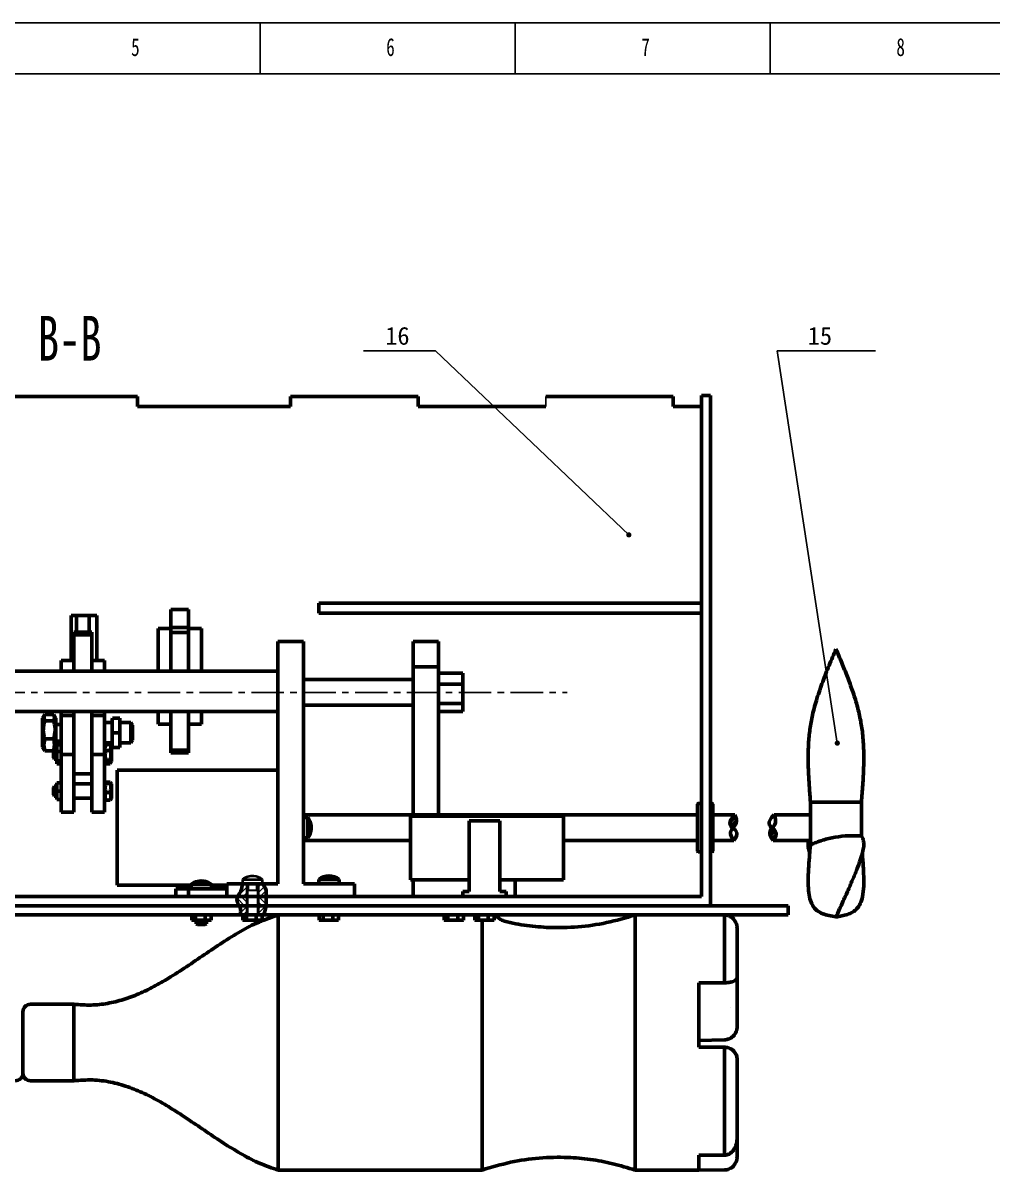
# Model space of a CAD drawing. Header units: millimetres. Extents: x 0 to 4205, y 0 to 2970.
# Drawn here: x 1158 to 2107, y 1846 to 2970 of the extents above; entities that cross this region are included whole.
import ezdxf

# ---------------------------------------------------------------- set-up
doc = ezdxf.new("R2010")
doc.units = ezdxf.units.MM
doc.header["$LTSCALE"] = 5
doc.linetypes.add('CENTER', pattern=[10.16, 6.35, -1.27, 1.27, -1.27])
doc.layers.add('10', color=7, linetype='Continuous')
doc.layers.add('5', color=7, linetype='Continuous')
doc.layers.add('标注层', color=4, linetype='Continuous', lineweight=25)
doc.layers.add('粗实线', color=7, linetype='Continuous', lineweight=50)
doc.styles.add('SLDTEXTSTYLE4', font='TXT', dxfattribs={"width": 0.7})
doc.dimstyles.new('ISO-25', dxfattribs={"dimtxt": 2.5, "dimasz": 2.5, "dimexe": 1.25, "dimexo": 0.625, "dimtad": 1, "dimtxsty": 'Standard', "dimcen": 2.5, "dimadec": 0, "dimazin": 0, "dimtfac": 1, "dimtmove": 0, "dimatfit": 3, "dimfxl": 1, "dimarcsym": 0})
pattern_1 = [(45, (-5540.9343, 154.6283), (-2.9185832, 2.9185832), [])]

msp = doc.modelspace()

# ---------------------------------------------------------------- hatches: boundary and pattern name
at = {"layer": '5', "lineweight": 50}
h = msp.add_hatch(dxfattribs=at)
h.set_pattern_fill('ANSI31', color=256, scale=1.3)
h.set_pattern_definition(pattern_1)
edge = h.paths.add_edge_path()
edge.add_spline(control_points=[(1853.248, 2181.25), (1853.304, 2181.318), (1855.707, 2184.196), (1858.619, 2186.996), (1855.259, 2194.089)], knot_values=[0, 0, 0, 0, 0.02410029, 1.02410029, 1.02410029, 1.02410029, 1.02410029], degree=3, periodic=0)
edge.add_spline(control_points=[(1855.259, 2194.089), (1847.883, 2186.602), (1850.303, 2183.82), (1853.248, 2181.25)], knot_values=[0, 0, 0, 0, 0.96738512, 0.96738512, 0.96738512, 0.96738512], degree=3, periodic=0)
h = msp.add_hatch(dxfattribs=at)
h.set_pattern_fill('ANSI31', color=256, scale=1.3)
h.set_pattern_definition(pattern_1)
edge = h.paths.add_edge_path()
edge.add_spline(control_points=[(1892.661, 2169.089), (1898.348, 2175.76), (1894.945, 2178.427), (1891.783, 2181.163), (1891.684, 2181.25)], knot_values=[0.96738512, 0.96738512, 0.96738512, 0.96738512, 1.96738512, 2, 2, 2, 2], degree=3, periodic=0)
edge.add_spline(control_points=[(1891.684, 2181.25), (1889.409, 2178.503), (1887.743, 2175.6), (1892.661, 2169.089)], knot_values=[1.02410029, 1.02410029, 1.02410029, 1.02410029, 2, 2, 2, 2], degree=3, periodic=0)
at = {"layer": '5'}
h = msp.add_hatch(dxfattribs=at)
h.set_pattern_fill('ANSI31', color=256, scale=1.25)
edge = h.paths.add_edge_path()
edge.add_line((1376.542, 2126.589), (1372.641, 2126.589))
edge.add_spline(control_points=[(1372.641, 2126.589), (1372.332, 2124.121), (1371.789, 2119.789), (1368.924, 2115.797), (1368.089, 2114.089)], knot_values=[0, 0, 0, 0, 7.48451483, 13.13809617, 13.13809617, 13.13809617, 13.13809617], degree=3, periodic=0)
edge.add_line((1368.089, 2114.089), (1376.542, 2114.089))
edge.add_line((1376.542, 2114.089), (1376.542, 2126.589))
edge = h.paths.add_edge_path()
edge.add_spline(control_points=[(1395.774, 2114.089), (1395.778, 2114.193), (1395.861, 2116.365), (1396.618, 2121.042), (1393.712, 2124.645), (1392.144, 2126.589)], knot_values=[0, 0, 0, 0, 0.30437567, 6.38057162, 13.49638961, 13.49638961, 13.49638961, 13.49638961], degree=3, periodic=0)
edge.add_line((1392.144, 2126.589), (1388.243, 2126.589))
edge.add_line((1388.243, 2126.589), (1388.243, 2114.089))
edge.add_line((1388.243, 2114.089), (1395.774, 2114.089))
h = msp.add_hatch(dxfattribs=at)
h.set_pattern_fill('ANSI31', color=256, scale=1.25, angle=90)
edge = h.paths.add_edge_path()
edge.add_line((1376.542, 2114.089), (1368.089, 2114.089))
edge.add_spline(control_points=[(1368.089, 2114.089), (1367.541, 2112.968), (1366.547, 2110.02), (1368.375, 2106.996), (1369.387, 2105.089)], knot_values=[13.13809617, 13.13809617, 13.13809617, 13.13809617, 16.84997885, 22.92756448, 22.92756448, 22.92756448, 22.92756448], degree=3, periodic=0)
edge.add_line((1369.387, 2105.089), (1376.542, 2105.089))
edge.add_line((1376.542, 2105.089), (1376.542, 2114.089))
edge = h.paths.add_edge_path()
edge.add_spline(control_points=[(1395.732, 2105.089), (1395.752, 2105.267), (1396.054, 2108.212), (1395.68, 2111.207), (1395.774, 2114.089)], knot_values=[13.49638961, 13.49638961, 13.49638961, 13.49638961, 14.04227811, 22.51406707, 22.51406707, 22.51406707, 22.51406707], degree=3, periodic=0)
edge.add_line((1395.774, 2114.089), (1388.243, 2114.089))
edge.add_line((1388.243, 2114.089), (1388.243, 2105.089))
edge.add_line((1388.243, 2105.089), (1395.732, 2105.089))
h = msp.add_hatch(dxfattribs=at)
h.set_pattern_fill('ANSI31', color=256)
edge = h.paths.add_edge_path()
edge.add_line((1376.542, 2105.089), (1369.387, 2105.089))
edge.add_spline(control_points=[(1369.387, 2105.089), (1370.188, 2103.579), (1371.597, 2100.608), (1370.444, 2097.566), (1369.883, 2096.089)], knot_values=[22.92756448, 22.92756448, 22.92756448, 22.92756448, 27.73937193, 32.2838283, 32.2838283, 32.2838283, 32.2838283], degree=3, periodic=0)
edge.add_line((1369.883, 2096.089), (1376.542, 2096.089))
edge.add_line((1376.542, 2096.089), (1376.542, 2105.089))
edge = h.paths.add_edge_path()
edge.add_spline(control_points=[(1393.318, 2096.089), (1394.349, 2099.072), (1395.38, 2102.055), (1395.732, 2105.089)], knot_values=[22.51406707, 22.51406707, 22.51406707, 22.51406707, 31.81726368, 31.81726368, 31.81726368, 31.81726368], degree=3, periodic=0)
edge.add_line((1395.732, 2105.089), (1388.243, 2105.089))
edge.add_line((1388.243, 2105.089), (1388.243, 2096.089))
edge.add_line((1388.243, 2096.089), (1393.318, 2096.089))

# ---------------------------------------------------------------- linework, layer by layer
at = {"lineweight": 50}
for p, q in [((1269.893, 2604.089), (1144.893, 2604.089)), ((1269.893, 2604.089), (1269.893, 2594.089)), ((1419.893, 2594.089), (1419.893, 2604.089)), ((1544.893, 2604.089), (1419.893, 2604.089)), ((1544.893, 2604.089), (1544.893, 2594.089)), ((1794.893, 2604.089), (1669.893, 2604.089)), ((1794.893, 2604.089), (1794.893, 2594.089)), ((1831.393, 2605.089), (1822.393, 2605.089)), ((1822.393, 2114.089), (1822.393, 2605.089)), ((1831.393, 2105.089), (1831.393, 2605.089)), ((1269.893, 2594.089), (1419.893, 2594.089)), ((1544.893, 2594.089), (1669.893, 2594.089)), ((1794.893, 2594.089), (1822.393, 2594.089)), ((1302.393, 2395.26), (1319.893, 2395.26)), ((1302.393, 2377.561), (1302.393, 2395.26)), ((1319.893, 2377.561), (1319.893, 2395.26)), ((1447.393, 2401.589), (1822.393, 2401.589)), ((1447.393, 2401.589), (1447.393, 2392.589)), ((1822.393, 2392.589), (1822.393, 2401.589)), ((1229.893, 2389.496), (1204.893, 2389.496)), ((1204.893, 2389.496), (1204.893, 2345.339)), ((1209.893, 2373.096), (1209.893, 2389.496)), ((1222.393, 2373.096), (1222.393, 2389.496)), ((1229.893, 2345.339), (1229.893, 2389.496)), ((1447.393, 2391.589), (1447.393, 2392.589)), ((1447.393, 2391.589), (1822.393, 2391.589)), ((1224.893, 2373.096), (1207.393, 2373.096)), ((1207.393, 2372.762), (1207.393, 2373.096)), ((1207.393, 2370.631), (1207.393, 2372.762)), ((1224.893, 2373.096), (1224.893, 2372.762)), ((1224.893, 2370.631), (1224.893, 2372.762)), ((1302.393, 2376.739), (1289.893, 2376.739)), ((1289.893, 2336.587), (1289.893, 2376.739)), ((1319.893, 2377.561), (1302.393, 2377.561)), ((1302.393, 2377.561), (1302.393, 2376.739)), ((1302.393, 2336.587), (1302.393, 2376.739)), ((1319.893, 2372.729), (1302.393, 2372.729)), ((1319.893, 2377.561), (1319.893, 2376.739)), ((1332.393, 2376.739), (1319.893, 2376.739)), ((1319.893, 2336.587), (1319.893, 2376.739)), ((1332.393, 2336.587), (1332.393, 2376.739)), ((1224.893, 2370.631), (1207.393, 2370.631)), ((1207.393, 2335.039), (1207.393, 2370.631)), ((1224.893, 2335.039), (1224.893, 2370.631)), ((1302.393, 2335.039), (1302.393, 2371.025)), ((1319.893, 2335.039), (1319.893, 2371.025)), ((1407.393, 2339.088), (1407.393, 2364.089)), ((1432.393, 2364.089), (1407.393, 2364.089)), ((1432.393, 2126.589), (1432.393, 2364.089)), ((1539.893, 2364.089), (1564.893, 2364.089)), ((1539.893, 2339.089), (1539.893, 2364.089)), ((1564.893, 2364.089), (1564.893, 2339.089)), ((1207.393, 2345.339), (1194.893, 2345.339)), ((1207.393, 2345.338), (1194.893, 2345.338)), ((1194.893, 2336.587), (1194.893, 2345.338)), ((1207.393, 2336.587), (1207.393, 2345.338)), ((1237.393, 2345.339), (1224.893, 2345.339)), ((1237.393, 2345.338), (1224.893, 2345.338)), ((1224.893, 2336.587), (1224.893, 2345.338)), ((1237.393, 2336.587), (1237.393, 2345.338)), ((1407.393, 2339.088), (1407.393, 2301.589)), ((1564.893, 2339.089), (1539.893, 2339.089)), ((1539.893, 2339.089), (1539.893, 2194.089)), ((1564.893, 2339.089), (1564.893, 2194.089)), ((1224.893, 2335.039), (1037.393, 2335.039)), ((1194.893, 2336.587), (1194.893, 2335.039)), ((1319.893, 2335.039), (1224.893, 2335.039)), ((1237.393, 2336.587), (1237.393, 2335.039)), ((1289.893, 2336.587), (1289.893, 2335.039)), ((1407.393, 2335.039), (1319.893, 2335.039)), ((1332.393, 2336.587), (1332.393, 2335.039)), ((1539.893, 2326.589), (1432.393, 2326.589)), ((1588.643, 2332.769), (1564.893, 2332.769)), ((1588.643, 2332.769), (1588.643, 2322.022)), ((1588.643, 2322.022), (1564.893, 2322.022)), ((1588.643, 2322.022), (1588.643, 2303.343)), ((1407.393, 2295.358), (778.693, 2295.358)), ((1194.893, 2295.358), (1194.893, 2291.591)), ((1207.393, 2295.358), (1207.393, 2295.249)), ((1224.893, 2295.249), (1207.393, 2295.249)), ((1207.393, 2258.031), (1207.393, 2295.249)), ((1224.893, 2295.358), (1224.893, 2295.249)), ((1224.893, 2258.031), (1224.893, 2295.249)), ((1237.393, 2295.358), (1237.393, 2291.591)), ((1289.893, 2295.358), (1289.893, 2291.591)), ((1319.893, 2295.358), (1302.393, 2295.358)), ((1302.393, 2257.645), (1302.393, 2295.358)), ((1319.893, 2257.645), (1319.893, 2295.358)), ((1332.393, 2295.358), (1332.393, 2291.591)), ((1407.393, 2301.589), (1407.393, 2289.091)), ((1432.393, 2301.589), (1539.893, 2301.589)), ((1588.643, 2303.343), (1564.893, 2303.343)), ((1588.643, 2295.41), (1564.893, 2295.41)), ((1588.643, 2303.343), (1588.643, 2295.41)), ((1178.89, 2292.404), (1176.643, 2288.803)), ((1176.643, 2260.303), (1176.643, 2288.803)), ((1187.645, 2292.404), (1178.89, 2292.404)), ((1187.645, 2286.287), (1178.89, 2286.287)), ((1189.893, 2288.803), (1187.645, 2292.404)), ((1189.893, 2288.803), (1189.893, 2269.749)), ((1194.893, 2282.749), (1190.893, 2282.749)), ((1194.893, 2291.591), (1207.393, 2291.591)), ((1194.893, 2253.198), (1194.893, 2291.591)), ((1207.393, 2253.198), (1207.393, 2291.591)), ((1224.893, 2291.591), (1237.393, 2291.591)), ((1224.893, 2253.198), (1224.893, 2291.591)), ((1237.393, 2253.198), (1237.393, 2291.591)), ((1244.893, 2284.553), (1237.393, 2284.553)), ((1244.893, 2277.924), (1244.893, 2285.526)), ((1245.311, 2288.897), (1252.393, 2288.897)), ((1252.393, 2274.553), (1252.393, 2288.897)), ((1263.33, 2284.553), (1252.393, 2284.553)), ((1264.893, 2281.847), (1263.33, 2284.553)), ((1263.33, 2284.553), (1263.33, 2264.553)), ((1264.893, 2281.847), (1264.893, 2267.259)), ((1289.893, 2282.84), (1289.893, 2291.591)), ((1289.893, 2282.84), (1302.393, 2282.84)), ((1289.893, 2282.839), (1302.393, 2282.839)), ((1302.393, 2282.84), (1302.393, 2291.591)), ((1319.893, 2282.84), (1319.893, 2291.591)), ((1319.893, 2282.84), (1332.393, 2282.84)), ((1319.893, 2282.839), (1332.393, 2282.839)), ((1332.393, 2282.84), (1332.393, 2291.591)), ((1407.393, 2126.589), (1407.393, 2289.091)), ((1244.893, 2271.182), (1244.893, 2277.924)), ((1245.311, 2274.553), (1244.893, 2277.924)), ((1244.893, 2263.58), (1244.893, 2271.182)), ((1245.311, 2274.553), (1252.393, 2274.553)), ((1252.393, 2260.21), (1252.393, 2274.553)), ((1176.643, 2260.303), (1178.89, 2256.702)), ((1187.645, 2268.436), (1178.89, 2268.436)), ((1188.886, 2258.56), (1189.893, 2260.303)), ((1189.893, 2269.749), (1189.893, 2260.303)), ((1190.864, 2262.871), (1190.643, 2262.304)), ((1190.643, 2261.499), (1190.643, 2262.304)), ((1190.643, 2257.655), (1190.643, 2261.499)), ((1190.864, 2262.871), (1194.893, 2262.871)), ((1190.893, 2266.357), (1194.893, 2266.357)), ((1237.393, 2264.553), (1244.893, 2264.553)), ((1238.812, 2263.035), (1237.393, 2260.685)), ((1238.812, 2263.035), (1242.973, 2263.035)), ((1244.393, 2260.685), (1242.973, 2263.035)), ((1244.393, 2260.685), (1244.393, 2256.154)), ((1245.311, 2260.21), (1244.893, 2263.58)), ((1245.311, 2260.21), (1252.393, 2260.21)), ((1252.393, 2264.553), (1263.33, 2264.553)), ((1263.33, 2264.553), (1264.893, 2267.259)), ((1187.393, 2256.702), (1178.89, 2256.702)), ((1188.268, 2258.56), (1187.393, 2257.044)), ((1187.393, 2250.075), (1187.393, 2257.044)), ((1187.393, 2250.075), (1188.268, 2248.56)), ((1190.643, 2258.56), (1188.268, 2258.56)), ((1188.268, 2248.56), (1188.268, 2258.56)), ((1188.268, 2248.56), (1190.643, 2248.56)), ((1190.864, 2256.283), (1190.643, 2257.655)), ((1190.643, 2254.344), (1190.643, 2257.655)), ((1190.643, 2248.911), (1190.643, 2254.344)), ((1190.864, 2246.972), (1190.643, 2248.911)), ((1190.643, 2246.405), (1190.643, 2248.911)), ((1190.864, 2256.283), (1194.893, 2256.283)), ((1194.893, 2253.198), (1207.393, 2253.198)), ((1194.893, 2196.707), (1194.893, 2253.198)), ((1207.393, 2251.598), (1207.393, 2253.198)), ((1207.393, 2234.159), (1207.393, 2251.598)), ((1224.893, 2253.198), (1237.393, 2253.198)), ((1224.893, 2251.598), (1224.893, 2253.198)), ((1224.893, 2234.159), (1224.893, 2251.598)), ((1237.393, 2196.707), (1237.393, 2253.198)), ((1238.812, 2257.05), (1242.973, 2257.05)), ((1244.393, 2256.154), (1244.393, 2246.435)), ((1302.393, 2257.645), (1319.893, 2257.645)), ((1302.393, 2255.064), (1302.393, 2257.645)), ((1302.393, 2255.064), (1319.893, 2255.064)), ((1302.393, 2255.001), (1302.393, 2255.064)), ((1302.393, 2255.001), (1319.893, 2255.001)), ((1319.893, 2255.064), (1319.893, 2257.645)), ((1319.893, 2255.064), (1319.893, 2255.001)), ((1190.643, 2244.816), (1190.643, 2246.405)), ((1190.864, 2244.249), (1190.643, 2244.816)), ((1190.864, 2246.972), (1194.893, 2246.972)), ((1190.864, 2244.249), (1194.893, 2244.249)), ((1237.393, 2246.435), (1238.812, 2244.085)), ((1238.812, 2247.575), (1242.973, 2247.575)), ((1238.812, 2244.085), (1242.973, 2244.085)), ((1242.973, 2244.085), (1244.393, 2246.435)), ((1407.393, 2237.839), (1249.893, 2237.839)), ((1249.893, 2237.839), (1249.893, 2125.339)), ((1190.864, 2225.641), (1194.893, 2225.641)), ((1190.864, 2225.64), (1194.893, 2225.64)), ((1224.893, 2234.159), (1207.393, 2234.159)), ((1207.393, 2234.159), (1207.393, 2227.974)), ((1207.393, 2225.225), (1207.393, 2227.974)), ((1224.893, 2234.159), (1224.893, 2227.974)), ((1224.893, 2225.225), (1224.893, 2227.974)), ((1238.812, 2226.201), (1237.393, 2224.473)), ((1238.812, 2226.201), (1242.973, 2226.201)), ((1244.393, 2224.473), (1242.973, 2226.201)), ((1188.268, 2222.348), (1187.393, 2220.833)), ((1187.393, 2215.228), (1187.393, 2220.833)), ((1187.393, 2213.864), (1187.393, 2215.228)), ((1190.643, 2222.348), (1188.268, 2222.348)), ((1188.268, 2214.305), (1188.268, 2222.348)), ((1188.268, 2212.348), (1188.268, 2214.305)), ((1190.643, 2219.074), (1190.643, 2223.913)), ((1190.864, 2217.347), (1190.643, 2219.074)), ((1190.643, 2215.62), (1190.643, 2219.074)), ((1190.643, 2210.782), (1190.643, 2215.62)), ((1190.864, 2217.347), (1194.893, 2217.347)), ((1207.393, 2224.361), (1207.393, 2225.225)), ((1207.393, 2224.361), (1224.893, 2224.361)), ((1207.393, 2224.361), (1207.393, 2220.974)), ((1207.393, 2220.974), (1207.393, 2218.697)), ((1207.393, 2196.707), (1207.393, 2218.697)), ((1224.893, 2224.361), (1224.893, 2225.225)), ((1224.893, 2224.361), (1224.893, 2220.974)), ((1224.893, 2220.974), (1224.893, 2218.697)), ((1224.893, 2196.707), (1224.893, 2218.697)), ((1238.812, 2224.953), (1242.973, 2224.953)), ((1238.812, 2216.1), (1242.973, 2216.1)), ((1244.393, 2224.473), (1244.393, 2223.002)), ((1244.393, 2223.002), (1244.393, 2210.223)), ((1187.393, 2213.864), (1188.268, 2212.348)), ((1188.268, 2212.348), (1190.643, 2212.348)), ((1190.864, 2209.055), (1190.643, 2210.782)), ((1190.864, 2209.055), (1194.893, 2209.055)), ((1207.393, 2210.471), (1224.893, 2210.471)), ((1237.393, 2210.223), (1238.812, 2208.495)), ((1238.812, 2208.495), (1242.973, 2208.495)), ((1242.973, 2208.495), (1244.393, 2210.223)), ((1818.593, 2204.589), (1818.593, 2158.589)), ((1822.393, 2205.339), (1819.343, 2205.339)), ((1832.843, 2205.339), (1831.393, 2205.339)), ((1833.593, 2204.589), (1833.593, 2158.589)), ((1979.356, 2206.589), (1929.356, 2206.589)), ((1929.356, 2206.589), (1929.356, 2164.56)), ((1194.893, 2196.707), (1207.393, 2196.707)), ((1224.893, 2196.707), (1237.393, 2196.707)), ((1437.393, 2194.089), (1432.393, 2194.089)), ((1818.593, 2194.089), (1437.393, 2194.089)), ((1437.393, 2194.068), (1437.393, 2194.089)), ((1687.393, 2192.839), (1537.393, 2192.839)), ((1537.393, 2192.839), (1537.393, 2130.339)), ((1687.393, 2192.839), (1687.393, 2130.339)), ((1855.259, 2194.089), (1833.593, 2194.089)), ((1929.356, 2194.089), (1893.695, 2194.089)), ((1436.701, 2191.589), (1432.393, 2191.589)), ((1436.701, 2191.589), (1436.701, 2174.349)), ((1594.893, 2188.402), (1624.893, 2188.402)), ((1594.893, 2161.589), (1594.893, 2188.402)), ((1624.893, 2161.589), (1624.893, 2188.402)), ((1432.393, 2171.589), (1436.701, 2171.589)), ((1436.701, 2174.349), (1436.701, 2171.589)), ((1432.393, 2169.089), (1437.393, 2169.089)), ((1437.393, 2169.089), (1537.393, 2169.089)), ((1594.893, 2161.589), (1594.893, 2119.089)), ((1624.893, 2161.589), (1624.893, 2119.089)), ((1687.393, 2169.089), (1818.593, 2169.089)), ((1833.593, 2169.089), (1854.225, 2169.089)), ((1892.661, 2169.089), (1929.356, 2169.089)), ((1819.343, 2157.839), (1822.393, 2157.839)), ((1831.393, 2157.839), (1832.843, 2157.839)), ((1249.893, 2125.339), (1322.393, 2125.339)), ((1322.393, 2125.898), (1322.393, 2121.589)), ((1322.393, 2125.898), (1342.393, 2125.898)), ((1342.393, 2121.589), (1342.393, 2125.898)), ((1342.393, 2125.339), (1357.393, 2125.339)), ((1407.393, 2126.589), (1357.393, 2126.589)), ((1357.393, 2114.089), (1357.393, 2126.589)), ((1482.393, 2126.589), (1432.393, 2126.589)), ((1447.393, 2130.898), (1447.393, 2126.589)), ((1447.393, 2130.898), (1466.397, 2130.898)), ((1466.397, 2130.898), (1467.393, 2130.898)), ((1467.393, 2126.589), (1467.393, 2130.898)), ((1482.393, 2126.589), (1482.393, 2114.089)), ((1537.393, 2130.339), (1594.893, 2130.339)), ((1539.893, 2130.339), (1539.893, 2114.089)), ((1624.893, 2130.339), (1687.393, 2130.339)), ((1639.893, 2130.339), (1639.893, 2114.089)), ((592.393, 2114.089), (1822.393, 2114.089)), ((1307.393, 2114.089), (1307.393, 2121.589)), ((1307.393, 2121.589), (1319.893, 2121.589)), ((1319.893, 2121.589), (1319.893, 2114.089)), ((1319.893, 2121.589), (1357.393, 2121.589)), ((1357.393, 2114.089), (1482.393, 2114.089)), ((1594.893, 2119.089), (1588.643, 2119.089)), ((1588.643, 2114.089), (1588.643, 2119.089)), ((1631.143, 2119.089), (1624.893, 2119.089)), ((1631.143, 2114.089), (1631.143, 2119.089)), ((1821.393, 2114.089), (1822.393, 2114.089)), ((407.503, 2105.089), (1907.503, 2105.089)), ((592.393, 2105.089), (1822.393, 2105.089)), ((1821.393, 2105.089), (1831.393, 2105.089)), ((1907.503, 2096.089), (1907.503, 2105.089)), ((407.503, 2096.089), (1907.503, 2096.089)), ((1322.894, 2095.868), (1323.44, 2096.025)), ((1322.894, 2091.06), (1322.894, 2095.868)), ((1325.825, 2090.839), (1323.665, 2090.839)), ((1326.597, 2091.06), (1325.825, 2090.839)), ((1325.825, 2090.839), (1328.575, 2090.839)), ((1326.597, 2091.06), (1326.597, 2096.089)), ((1328.575, 2090.839), (1326.597, 2091.06)), ((1327.393, 2090.839), (1327.393, 2087.455)), ((1334.117, 2090.839), (1328.575, 2090.839)), ((1336.095, 2091.06), (1334.117, 2090.839)), ((1334.117, 2090.839), (1337.302, 2090.839)), ((1336.095, 2091.06), (1336.095, 2096.089)), ((1337.302, 2090.839), (1336.095, 2091.06)), ((1340.684, 2090.839), (1337.302, 2090.839)), ((1337.393, 2087.455), (1337.393, 2090.839)), ((1340.684, 2090.839), (1341.14, 2090.839)), ((1341.891, 2091.06), (1341.891, 2095.868)), ((1372.894, 2095.868), (1373.44, 2096.025)), ((1372.894, 2091.06), (1372.894, 2095.868)), ((1375.825, 2090.839), (1373.665, 2090.839)), ((1376.597, 2091.06), (1375.825, 2090.839)), ((1375.825, 2090.839), (1378.575, 2090.839)), ((1376.597, 2091.06), (1376.597, 2096.089)), ((1378.575, 2090.839), (1376.597, 2091.06)), ((1384.117, 2090.839), (1378.575, 2090.839)), ((1386.095, 2091.06), (1384.117, 2090.839)), ((1384.117, 2090.839), (1387.302, 2090.839)), ((1386.095, 2091.06), (1386.095, 2096.089)), ((1387.302, 2090.839), (1386.095, 2091.06)), ((1390.684, 2090.839), (1387.302, 2090.839)), ((1391.891, 2091.06), (1390.684, 2090.839)), ((1391.891, 2095.868), (1391.393, 2096.011)), ((1391.891, 2091.06), (1391.891, 2095.868)), ((1407.503, 1998.925), (1407.503, 2096.089)), ((1447.894, 2095.868), (1448.44, 2096.025)), ((1447.894, 2091.06), (1447.894, 2095.868)), ((1450.825, 2090.839), (1448.665, 2090.839)), ((1451.597, 2091.06), (1450.825, 2090.839)), ((1450.825, 2090.839), (1453.575, 2090.839)), ((1451.597, 2091.06), (1451.597, 2096.089)), ((1453.575, 2090.839), (1451.597, 2091.06)), ((1459.117, 2090.839), (1453.575, 2090.839)), ((1461.095, 2091.06), (1459.117, 2090.839)), ((1459.117, 2090.839), (1462.302, 2090.839)), ((1461.095, 2091.06), (1461.095, 2096.089)), ((1462.302, 2090.839), (1461.095, 2091.06)), ((1465.684, 2090.839), (1462.302, 2090.839)), ((1466.891, 2091.06), (1465.684, 2090.839)), ((1466.891, 2095.868), (1466.393, 2096.011)), ((1466.891, 2091.06), (1466.891, 2095.868)), ((1570.394, 2095.868), (1570.94, 2096.025)), ((1570.394, 2091.06), (1570.394, 2095.868)), ((1573.325, 2090.839), (1571.165, 2090.839)), ((1574.097, 2091.06), (1573.325, 2090.839)), ((1573.325, 2090.839), (1576.075, 2090.839)), ((1574.097, 2091.06), (1574.097, 2096.089)), ((1576.075, 2090.839), (1574.097, 2091.06)), ((1581.617, 2090.839), (1576.075, 2090.839)), ((1583.595, 2091.06), (1581.617, 2090.839)), ((1581.617, 2090.839), (1584.802, 2090.839)), ((1583.595, 2091.06), (1583.595, 2096.089)), ((1584.802, 2090.839), (1583.595, 2091.06)), ((1588.184, 2090.839), (1584.802, 2090.839)), ((1589.391, 2091.06), (1588.184, 2090.839)), ((1588.184, 2090.839), (1588.64, 2090.839)), ((1588.643, 2090.839), (1588.934, 2090.917)), ((1589.391, 2095.868), (1588.893, 2096.011)), ((1589.391, 2091.06), (1589.391, 2095.868)), ((1600.394, 2095.868), (1600.94, 2096.025)), ((1600.394, 2091.06), (1600.394, 2095.868)), ((1603.325, 2090.839), (1601.165, 2090.839)), ((1604.097, 2091.06), (1603.325, 2090.839)), ((1603.325, 2090.839), (1606.075, 2090.839)), ((1604.097, 2091.06), (1604.097, 2096.089)), ((1606.075, 2090.839), (1604.097, 2091.06)), ((1611.617, 2090.839), (1606.075, 2090.839)), ((1607.503, 1998.925), (1607.503, 2090.839)), ((1607.503, 1846.089), (1607.503, 2090.839)), ((1613.595, 2091.06), (1611.617, 2090.839)), ((1611.617, 2090.839), (1614.802, 2090.839)), ((1613.595, 2091.06), (1613.595, 2096.089)), ((1614.802, 2090.839), (1613.595, 2091.06)), ((1618.184, 2090.839), (1614.802, 2090.839)), ((1619.391, 2091.06), (1618.184, 2090.839)), ((1619.391, 2095.868), (1618.893, 2096.011)), ((1619.391, 2091.06), (1619.391, 2095.868)), ((1757.503, 1849.228), (1757.503, 2096.089)), ((1757.503, 1998.925), (1757.503, 2096.089)), ((1821.472, 2096.003), (1820.003, 2096.089)), ((1820.003, 2096.003), (1820.003, 2096.089)), ((1845.003, 2096.003), (1820.003, 2096.003)), ((1845.003, 2029.516), (1845.003, 2096.003)), ((1855.003, 2090.72), (1855.003, 2090.319)), ((1327.393, 2087.455), (1328.908, 2086.589)), ((1327.393, 2087.455), (1337.393, 2087.455)), ((1328.908, 2086.589), (1335.877, 2086.589)), ((1335.877, 2086.589), (1337.393, 2087.455)), ((1407.503, 1846.089), (1407.503, 2086.589)), ((1857.503, 2082.35), (1857.503, 2034.398)), ((1857.503, 2034.398), (1857.503, 2020.363)), ((1845.003, 2029.516), (1820.003, 2029.516)), ((1820.003, 1966.436), (1820.003, 2029.516)), ((1857.503, 2020.363), (1857.503, 1986.624)), ((1157.503, 2001.089), (1157.503, 1941.089)), ((1207.503, 2008.589), (1165.003, 2008.589)), ((1207.503, 1979.44), (1207.503, 2008.589)), ((1207.503, 1933.589), (1207.503, 2008.589)), ((1850.593, 2005.691), (1850.593, 2005.721)), ((1407.503, 1846.089), (1407.503, 1998.925)), ((1607.503, 1846.089), (1607.503, 1998.925)), ((1757.503, 1846.089), (1757.503, 1998.925)), ((1207.503, 1933.589), (1207.503, 1979.44)), ((1820.003, 1973.183), (1845.003, 1973.648)), ((1845.003, 1966.436), (1820.003, 1966.436)), ((1845.003, 1860.584), (1845.003, 1966.436)), ((1857.503, 1955.554), (1857.503, 1954.436)), ((1857.503, 1954.436), (1857.503, 1878.093)), ((1165.003, 1933.589), (1207.503, 1933.589)), ((1857.503, 1878.093), (1857.503, 1859.829)), ((1845.003, 1860.584), (1820.003, 1860.584)), ((1820.003, 1860.584), (1820.003, 1846.089)), ((1407.503, 1846.089), (1607.503, 1846.089)), ((1757.503, 1846.089), (1757.503, 1849.228)), ((1757.503, 1846.089), (1820.003, 1846.089)), ((1845.003, 1846.176), (1820.003, 1846.089))]:
    msp.add_line(p, q, dxfattribs=at)
at = {"color": 7, "linetype": 'Continuous', "lineweight": 25}
msp.add_line((1669.893, 2594.089), (1669.893, 2604.089), dxfattribs=at)
at = {"color": 7, "linetype": 'Continuous', "lineweight": 35}
for p, q in [((1372.641, 2130.791), (1372.641, 2126.589)), ((1372.641, 2130.791), (1392.144, 2130.791)), ((1392.144, 2126.589), (1372.641, 2126.589)), ((1392.144, 2126.589), (1392.144, 2130.791))]:
    msp.add_line(p, q, dxfattribs=at)
at = {"linetype": 'Continuous', "lineweight": -3}
for p, q in [((1378.492, 2126.589), (1378.492, 2120.326)), ((1386.293, 2126.589), (1386.293, 2120.326))]:
    msp.add_line(p, q, dxfattribs=at)
at = {"lineweight": 50}
for centre, radius, start, end in [((1190.893, 2283.749), 1, 180, 270), ((1190.893, 2265.357), 1, 90, 180), ((1819.343, 2204.589), 0.75, 90, 180), ((1832.843, 2204.589), 0.75, 0, 90), ((1423.893, 2181.589), 16.25, 355.559332, 37.979872), ((1423.893, 2181.589), 16.25, 322.020128, 355.559332), ((1819.343, 2158.589), 0.75, 180, 270), ((1832.843, 2158.589), 0.75, 270, 0), ((1332.393, 2113.089), 16.25, 78.670386, 127.979872), ((1332.393, 2113.089), 16.25, 52.020128, 78.670386), ((1457.393, 2118.089), 16.25, 52.02013, 127.979871), ((1165.003, 2001.089), 7.5, 90, 180), ((1150.003, 1941.089), 7.5, 270, 0), ((1165.003, 1941.089), 7.5, 180, 270)]:
    msp.add_arc(centre, radius, start, end, dxfattribs=at)
at = {"color": 7, "linetype": 'Continuous', "lineweight": 35}
for start, end in [(84.725071, 127.979872), (52.020128, 85.429715)]:
    msp.add_arc((1382.393, 2118.301), 15.846, start, end, dxfattribs=at)
at = {"lineweight": 50}
for points, knots in [([(1929.356, 2206.589), (1928.981, 2211.367), (1928.237, 2220.863), (1927.355, 2235.127), (1926.953, 2249.382), (1927.28, 2263.633), (1928.591, 2277.906), (1931.362, 2292.956), (1935.672, 2308.57), (1941.292, 2324.699), (1947.642, 2340.677), (1952.104, 2351.25), (1954.356, 2356.589)], [0, 0, 0, 0, 0.09583981, 0.19044342, 0.28284609, 0.37267426, 0.46053895, 0.54841517, 0.65511318, 0.7665512, 0.88211407, 1, 1, 1, 1]), ([(1178.89, 2268.436), (1178.488, 2269.985), (1177.675, 2273.115), (1177.224, 2279.19), (1178.245, 2283.539), (1178.89, 2286.287)], [0, 0, 0, 0, 0.26486189, 0.53546709, 1, 1, 1, 1]), ([(1187.645, 2286.287), (1188.047, 2284.739), (1188.86, 2281.608), (1189.311, 2275.533), (1188.29, 2271.184), (1187.645, 2268.436)], [0, 0, 0, 0, 0.26486225, 0.53546708, 1, 1, 1, 1]), ([(1244.893, 2285.526), (1244.907, 2285.676), (1245.012, 2286.803), (1245.172, 2287.925), (1245.311, 2288.897)], [0, 0, 0, 0, 0.13368775, 1, 1, 1, 1]), ([(1244.893, 2271.182), (1244.907, 2271.333), (1245.012, 2272.459), (1245.172, 2273.581), (1245.311, 2274.553)], [0, 0, 0, 0, 0.13368748, 1, 1, 1, 1]), ([(1238.812, 2257.05), (1238.425, 2258.119), (1237.702, 2260.119), (1238.46, 2262.109), (1238.812, 2263.035)], [0, 0, 0, 0, 0.53470118, 1, 1, 1, 1]), ([(1242.973, 2263.035), (1243.36, 2261.966), (1244.084, 2259.966), (1243.326, 2257.976), (1242.973, 2257.05)], [0, 0, 0, 0, 0.53470114, 1, 1, 1, 1]), ([(1190.643, 2254.344), (1190.644, 2254.36), (1190.701, 2255.008), (1190.783, 2255.654), (1190.864, 2256.283)], [0, 0, 0, 0, 0.02504458, 1, 1, 1, 1]), ([(1238.812, 2247.575), (1238.425, 2249.268), (1237.702, 2252.434), (1238.46, 2255.584), (1238.812, 2257.05)], [0, 0, 0, 0, 0.53470021, 1, 1, 1, 1]), ([(1242.973, 2257.05), (1243.36, 2255.357), (1244.084, 2252.191), (1243.326, 2249.041), (1242.973, 2247.575)], [0, 0, 0, 0, 0.534700173, 1, 1, 1, 1]), ([(1190.643, 2246.405), (1190.644, 2246.409), (1190.701, 2246.599), (1190.783, 2246.788), (1190.864, 2246.972)], [0, 0, 0, 0, 0.02503677, 1, 1, 1, 1]), ([(1190.643, 2223.913), (1190.65, 2223.982), (1190.708, 2224.559), (1190.791, 2225.134), (1190.864, 2225.64)], [0, 0, 0, 0, 0.11989945, 1, 1, 1, 1]), ([(1190.643, 2215.62), (1190.644, 2215.635), (1190.701, 2216.212), (1190.783, 2216.787), (1190.864, 2217.347)], [0, 0, 0, 0, 0.025044279, 1, 1, 1, 1]), ([(1238.812, 2208.495), (1238.697, 2208.833), (1238.155, 2210.417), (1237.864, 2213.04), (1238.533, 2215.199), (1238.812, 2216.1)], [0, 0, 0, 0, 0.13672721, 0.63996732, 1, 1, 1, 1]), ([(1238.812, 2216.1), (1238.425, 2217.682), (1237.702, 2220.64), (1238.46, 2223.584), (1238.812, 2224.953)], [0, 0, 0, 0, 0.534700374, 1, 1, 1, 1]), ([(1242.973, 2224.953), (1243.36, 2223.372), (1244.084, 2220.413), (1243.326, 2217.47), (1242.973, 2216.1)], [0, 0, 0, 0, 0.53470179, 1, 1, 1, 1]), ([(1242.973, 2216.1), (1243.252, 2215.199), (1243.921, 2213.04), (1243.631, 2210.417), (1243.089, 2208.833), (1242.973, 2208.495)], [0, 0, 0, 0, 0.36003274, 0.86327243, 1, 1, 1, 1]), ([(1929.356, 2206.589), (1933.675, 2206.589), (1942.291, 2206.589), (1955.134, 2206.589), (1967.662, 2206.589), (1975.452, 2206.589), (1979.356, 2206.589)], [0, 0, 0, 0, 0.25063688, 0.50000042, 0.74936214, 1, 1, 1, 1]), ([(1979.356, 2173.419), (1975.037, 2173.604), (1966.421, 2173.973), (1953.579, 2172.456), (1941.05, 2169.579), (1933.261, 2166.368), (1929.356, 2164.759)], [0, 0, 0, 0, 0.25063826, 0.50000036, 0.74936323, 1, 1, 1, 1]), ([(1927.556, 2169.089), (1927.512, 2168.963), (1927.185, 2168.023), (1926.998, 2165.579), (1927.183, 2161.664), (1928.148, 2157.804), (1928.582, 2156.069)], [0, 0, 0, 0, 0.05313736, 0.39542535, 0.72817612, 1, 1, 1, 1]), ([(1929.356, 2164.759), (1928.981, 2160.682), (1928.237, 2152.581), (1927.355, 2140.78), (1926.953, 2129.733), (1927.28, 2119.826), (1928.591, 2111.438), (1931.362, 2104.757), (1935.672, 2100.062), (1941.292, 2097.034), (1947.642, 2095.254), (1952.104, 2094.48), (1954.356, 2094.089)], [0, 0, 0, 0, 0.0958399, 0.19044336, 0.28284612, 0.37267433, 0.46053903, 0.54841515, 0.65511316, 0.76655114, 0.88211422, 1, 1, 1, 1]), ([(1407.503, 2096.089), (1394.866, 2091.414), (1385.444, 2088.069), (1370.54, 2079.891), (1352.842, 2069.053), (1335.386, 2057.22), (1317.893, 2045.257), (1301.418, 2034.593), (1285.857, 2025.662), (1271.247, 2018.572), (1256.161, 2012.902), (1240.499, 2009.069), (1224.14, 2007.23), (1213.118, 2008.13), (1207.503, 2008.589)], [0, 0, 0, 0, 0.04540771, 0.14126434, 0.23936601, 0.33907417, 0.4393478, 0.53908312, 0.61650856, 0.69291573, 0.76850071, 0.84393887, 0.92048476, 1, 1, 1, 1]), ([(1323.665, 2090.839), (1323.641, 2090.845), (1323.384, 2090.902), (1323.127, 2090.985), (1322.894, 2091.06)], [0, 0, 0, 0, 0.09285899, 1, 1, 1, 1]), ([(1341.12, 2090.839), (1341.144, 2090.845), (1341.401, 2090.902), (1341.658, 2090.985), (1341.891, 2091.06)], [0, 0, 0, 0, 0.09284424, 1, 1, 1, 1]), ([(1373.665, 2090.839), (1373.641, 2090.845), (1373.384, 2090.902), (1373.127, 2090.985), (1372.894, 2091.06)], [0, 0, 0, 0, 0.09284388, 1, 1, 1, 1]), ([(1448.665, 2090.839), (1448.641, 2090.845), (1448.384, 2090.902), (1448.127, 2090.985), (1447.894, 2091.06)], [0, 0, 0, 0, 0.09284432, 1, 1, 1, 1]), ([(1571.165, 2090.839), (1571.141, 2090.845), (1570.884, 2090.902), (1570.627, 2090.985), (1570.394, 2091.06)], [0, 0, 0, 0, 0.09284514, 1, 1, 1, 1]), ([(1588.62, 2090.839), (1588.644, 2090.845), (1588.901, 2090.902), (1589.158, 2090.985), (1589.391, 2091.06)], [0, 0, 0, 0, 0.09284189, 1, 1, 1, 1]), ([(1601.165, 2090.839), (1601.141, 2090.845), (1600.884, 2090.902), (1600.627, 2090.985), (1600.394, 2091.06)], [0, 0, 0, 0, 0.09284189, 1, 1, 1, 1]), ([(1757.503, 2096.089), (1748.225, 2093.32), (1729.897, 2087.851), (1701.642, 2083.863), (1675.447, 2083.185), (1651.387, 2085.498), (1635.483, 2088.071), (1627.139, 2090.496), (1619.391, 2096.089)], [0, 0, 0, 0, 0.21736225, 0.42939546, 0.63923606, 0.8047201, 0.97240141, 1, 1, 1, 1]), ([(1845.003, 2096.003), (1846.113, 2095.911), (1848.329, 2095.729), (1851.595, 2094.241), (1854.772, 2091.514), (1856.998, 2087.356), (1857.503, 2084.034), (1857.503, 2082.359), (1857.503, 2082.35)], [0, 0, 0, 0, 0.13666228, 0.27271259, 0.46292387, 0.73077826, 0.99853767, 1, 1, 1, 1]), ([(1845.003, 2029.516), (1846.113, 2029.553), (1848.329, 2029.627), (1851.595, 2030.218), (1854.772, 2031.269), (1856.998, 2032.775), (1857.503, 2033.871), (1857.503, 2034.396), (1857.503, 2034.398)], [0, 0, 0, 0, 0.13666221, 0.27271257, 0.46292325, 0.73077769, 0.99853763, 1, 1, 1, 1]), ([(1857.503, 1986.624), (1857.503, 1986.615), (1857.503, 1985.042), (1856.908, 1981.88), (1854.617, 1977.76), (1851.824, 1975.894), (1850.593, 1975.071)], [0, 0, 0, 0, 0.00206534, 0.35051203, 0.71359102, 1, 1, 1, 1]), ([(1845.003, 1973.648), (1846.541, 1973.819), (1848.468, 1974.034), (1850.237, 1974.897), (1850.593, 1975.071)], [0, 0, 0, 0, 0.79884675, 1, 1, 1, 1]), ([(1845.003, 1966.436), (1846.113, 1966.351), (1848.329, 1966.182), (1851.595, 1964.808), (1854.772, 1962.327), (1856.998, 1958.651), (1857.503, 1955.834), (1857.503, 1954.444), (1857.503, 1954.436)], [0, 0, 0, 0, 0.13666217, 0.27271309, 0.46292488, 0.73077835, 0.9985389, 1, 1, 1, 1]), ([(1207.503, 1933.589), (1213.62, 1934.064), (1225.619, 1934.996), (1243.399, 1932.621), (1260.352, 1927.948), (1276.639, 1921.207), (1292.398, 1912.934), (1307.771, 1903.556), (1323.398, 1893.178), (1339.379, 1882.218), (1355.876, 1871.191), (1372.588, 1861.082), (1389.621, 1852.213), (1401.583, 1848.117), (1407.503, 1846.089)], [0, 0, 0, 0, 0.08255808, 0.16195726, 0.24040214, 0.31927751, 0.39921765, 0.4802701, 0.56207936, 0.65223593, 0.74169593, 0.82966558, 0.91570151, 1, 1, 1, 1]), ([(1845.003, 1860.584), (1846.113, 1860.704), (1848.329, 1860.942), (1851.595, 1862.878), (1854.772, 1866.412), (1856.998, 1871.753), (1857.503, 1875.97), (1857.503, 1878.082), (1857.503, 1878.093)], [0, 0, 0, 0, 0.13666211, 0.27271258, 0.46292426, 0.73077723, 0.99853745, 1, 1, 1, 1]), ([(1607.503, 1846.089), (1616.78, 1848.857), (1635.107, 1854.325), (1663.366, 1858.324), (1689.55, 1858.962), (1713.642, 1856.771), (1735.771, 1852.733), (1750.206, 1848.32), (1757.503, 1846.089)], [0, 0, 0, 0, 0.19003927, 0.3754197, 0.55888302, 0.70356547, 0.85016911, 1, 1, 1, 1]), ([(1845.003, 1846.176), (1846.113, 1846.267), (1848.329, 1846.45), (1851.595, 1847.937), (1854.772, 1850.664), (1856.998, 1854.822), (1857.503, 1858.144), (1857.503, 1859.819), (1857.503, 1859.829)], [0, 0, 0, 0, 0.13666168, 0.27271177, 0.46292431, 0.73077627, 0.99853723, 1, 1, 1, 1])]:
    msp.add_open_spline(points, degree=3, knots=knots, dxfattribs=at)
at = {"color": 7, "linetype": 'Continuous', "lineweight": 50}
for points, knots in [([(1954.356, 2356.589), (1956.27, 2352.055), (1960.069, 2343.051), (1965.554, 2329.477), (1970.589, 2315.826), (1974.941, 2302.043), (1978.391, 2288.057), (1980.75, 2272.971), (1981.748, 2256.944), (1981.603, 2240.15), (1980.673, 2223.37), (1979.798, 2212.216), (1979.356, 2206.589)], [0, 0, 0, 0, 0.10012066, 0.19880355, 0.29483449, 0.38749294, 0.47690905, 0.56450585, 0.66874145, 0.77627105, 0.88714246, 1, 1, 1, 1]), ([(1954.356, 2094.089), (1956.27, 2098.292), (1960.069, 2106.636), (1965.554, 2118.84), (1970.589, 2130.361), (1974.941, 2140.854), (1978.391, 2149.994), (1980.75, 2157.73), (1981.748, 2163.6), (1981.603, 2167.892), (1980.673, 2170.956), (1979.798, 2172.593), (1979.356, 2173.419)], [0, 0, 0, 0, 0.1001208, 0.19880362, 0.29483454, 0.387493, 0.47690916, 0.56450589, 0.66874156, 0.77627115, 0.88714254, 1, 1, 1, 1]), ([(1954.356, 2094.089), (1956.27, 2094.421), (1960.069, 2095.08), (1965.554, 2096.451), (1970.589, 2098.58), (1974.941, 2101.87), (1978.391, 2106.716), (1980.749, 2114.066), (1981.75, 2124.222), (1981.597, 2136.732), (1980.865, 2147.875), (1980.241, 2154.766), (1980.043, 2156.948)], [0, 0, 0, 0, 0.10667986, 0.21182729, 0.31414924, 0.41287776, 0.50815134, 0.60148658, 0.71255066, 0.82712448, 0.94525907, 1, 1, 1, 1])]:
    msp.add_open_spline(points, degree=3, knots=knots, dxfattribs=at)
at = {"linetype": 'Continuous', "lineweight": 50}
for points in [[(1372.641, 2126.589), (1370.96, 2119.296), (1367.193, 2110.721), (1370.96, 2100.504), (1369.883, 2096.089)], [(1392.144, 2126.589), (1395.786, 2120.476), (1395.786, 2114.4), (1395.786, 2105.624), (1393.318, 2096.089)]]:
    msp.add_spline(points, degree=3, dxfattribs=at)
at = {"layer": '5', "color": 7}
msp.add_line((4205, 2970), (0, 2970), dxfattribs=at)
at = {"layer": '5'}
for p, q in [((1390, 2970), (1390, 2920)), ((1640, 2970), (1640, 2920)), ((1890, 2970), (1890, 2920))]:
    msp.add_line(p, q, dxfattribs=at)
at = {"layer": '5', "color": 7, "lineweight": 25}
msp.add_line((4155, 2920), (125, 2920), dxfattribs=at)
at = {"layer": '5', "lineweight": 50}
for p, q in [((1178.89, 2292.404), (1178.008, 2289.219)), ((1178.008, 2289.219), (1178.89, 2286.287)), ((1187.645, 2292.404), (1188.487, 2289.141)), ((1188.487, 2289.141), (1187.645, 2286.287)), ((1178.89, 2268.436), (1178.144, 2262.874)), ((1178.144, 2262.874), (1178.89, 2256.702)), ((1187.645, 2268.436), (1188.391, 2262.874)), ((1188.391, 2262.874), (1187.764, 2257.688)), ((1238.812, 2247.575), (1238.457, 2245.875)), ((1238.457, 2245.875), (1238.812, 2244.085)), ((1242.973, 2247.575), (1243.266, 2245.683)), ((1243.266, 2245.683), (1242.973, 2244.085)), ((1238.812, 2226.201), (1238.525, 2225.555)), ((1238.525, 2225.555), (1238.812, 2224.953)), ((1242.973, 2226.201), (1243.26, 2225.555)), ((1243.26, 2225.555), (1242.973, 2224.953)), ((1979.356, 2206.589), (1979.356, 2173.419)), ((1323.44, 2096.025), (1323.643, 2096.089)), ((1341.292, 2096.089), (1341.891, 2095.868)), ((1373.643, 2096.089), (1373.44, 2096.025)), ((1391.143, 2096.089), (1391.393, 2096.011)), ((1398.643, 2096.089), (1398.44, 2096.025)), ((1416.143, 2096.089), (1416.393, 2096.011)), ((1448.643, 2096.089), (1448.44, 2096.025)), ((1466.143, 2096.089), (1466.393, 2096.011)), ((1571.143, 2096.089), (1570.94, 2096.025)), ((1588.643, 2096.089), (1588.893, 2096.011)), ((1601.143, 2096.089), (1600.94, 2096.025)), ((1618.643, 2096.089), (1618.893, 2096.011))]:
    msp.add_line(p, q, dxfattribs=at)
for points in [[(1855.259, 2194.089), (1847.635, 2186.35), (1853.321, 2180.926), (1859.911, 2175.76), (1854.225, 2169.089)], [(1855.259, 2194.089), (1858.619, 2186.996), (1852.932, 2181.529), (1849.186, 2175.76), (1854.225, 2169.089)], [(1893.695, 2194.089), (1886.071, 2186.35), (1891.757, 2180.926), (1898.348, 2175.76), (1892.661, 2169.089)], [(1893.695, 2194.089), (1897.055, 2186.996), (1891.368, 2181.529), (1887.622, 2175.76), (1892.661, 2169.089)]]:
    msp.add_open_spline(points, degree=3, dxfattribs=at)
at = {"layer": '标注层', "linetype": 'CENTER'}
msp.add_line((771.871, 2314.089), (1690.997, 2314.089), dxfattribs=at)
at = {"layer": '粗实线', "lineweight": 30}
for p, q in [((1376.542, 2126.589), (1376.542, 2096.089)), ((1377.517, 2126.589), (1377.517, 2096.089)), ((1387.268, 2126.589), (1387.268, 2096.089)), ((1388.243, 2126.589), (1388.243, 2096.089)), ((1377.517, 2120.326), (1387.268, 2120.326))]:
    msp.add_line(p, q, dxfattribs=at)

# ---------------------------------------------------------------- texts
at = {"layer": '10', "attachment_point": 2, "style": 'SLDTEXTSTYLE4'}
for s, insert, char_height in [('5', (1267.722, 2955.1), 17.5), ('6', (1517.734, 2955.1), 17.5), ('7', (1767.734, 2955.1), 17.5), ('8', (2017.734, 2955.1), 17.5), ('B-B', (1203.317, 2682.928), 43.75)]:
    msp.add_mtext(s, dxfattribs=dict(at, insert=insert, char_height=char_height))
at = {"layer": '5', "char_height": 17.5, "attachment_point": 1}
for s, width, insert in [('16', 49.23212, (1512.61, 2672.2)), ('15', 59.18783, (1926.729, 2672.2))]:
    msp.add_mtext_dynamic_manual_height_columns(s, width=width, gutter_width=87.5, heights=[0], dxfattribs=dict(at, insert=insert))

# ---------------------------------------------------------------- leaders
at = {"layer": '5'}
for points in [[(1751.322, 2468.416), (1561.842, 2648.591), (1491.313, 2648.591)], [(1955.639, 2264.385), (1896.815, 2648.591), (1993.152, 2648.591)]]:
    msp.add_leader(points, dimstyle='ISO-25', override={"dimtxt": 17.5, "dimasz": 20.4, "dimexe": 10, "dimexo": 0, "dimgap": 7.62, "dimtad": 0, "dimtih": 1, "dimtoh": 1, "dimzin": 0, "dimadec": 2, "dimldrblk": 'DotSmall', "dimtzin": 0}, dxfattribs=at)

doc.saveas('drawing.dxf')
